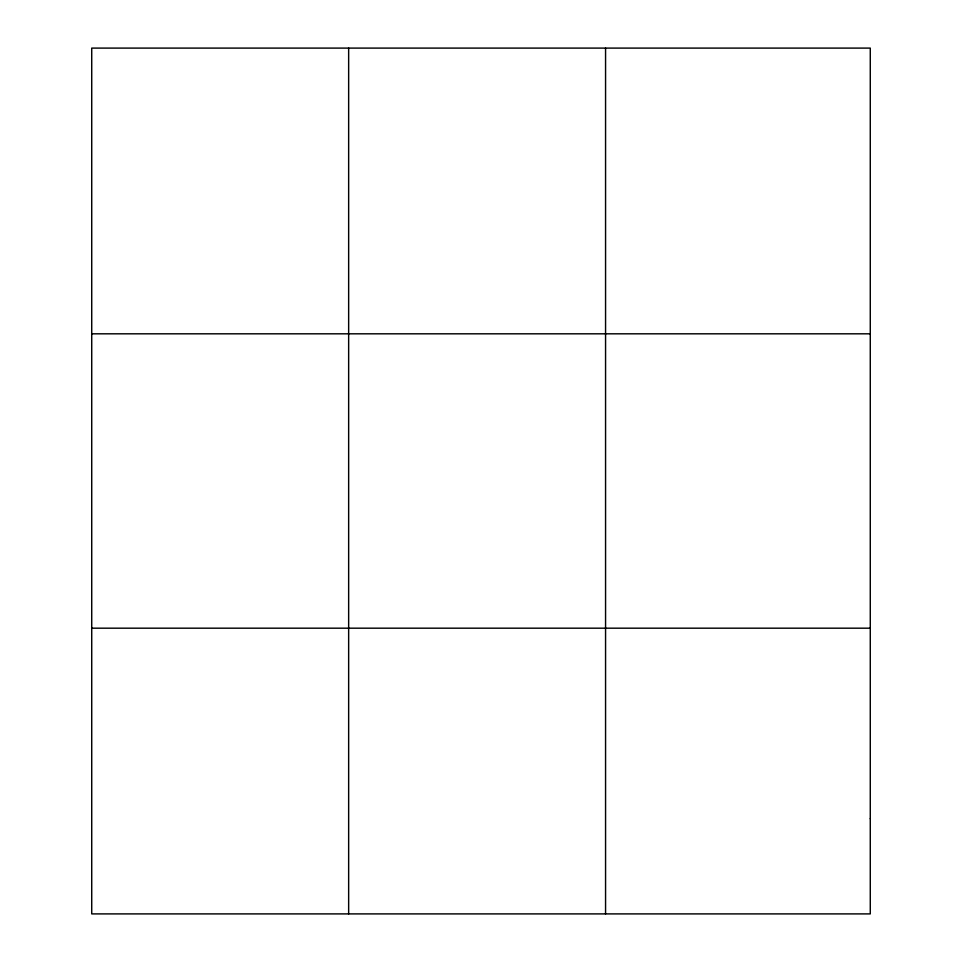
<?xml version="1.0" encoding="UTF-8"?>
<svg xmlns="http://www.w3.org/2000/svg" width="962" height="962" viewBox="0 0 962 962"><rect width="100%" height="100%" fill="white"/><g stroke="black" fill="none" stroke-linecap="round" stroke-linejoin="round"><path stroke-width="1.44" d="M348.653 48.1L348.653 913.9M605.567 48.1L605.567 913.9M91.727 333.814L870.273 333.814M91.727 628.186L870.273 628.186M870.273 818.662L870.273 913.9L91.727 913.9L91.727 48.1L870.273 48.1L870.273 818.662"/></g></svg>
